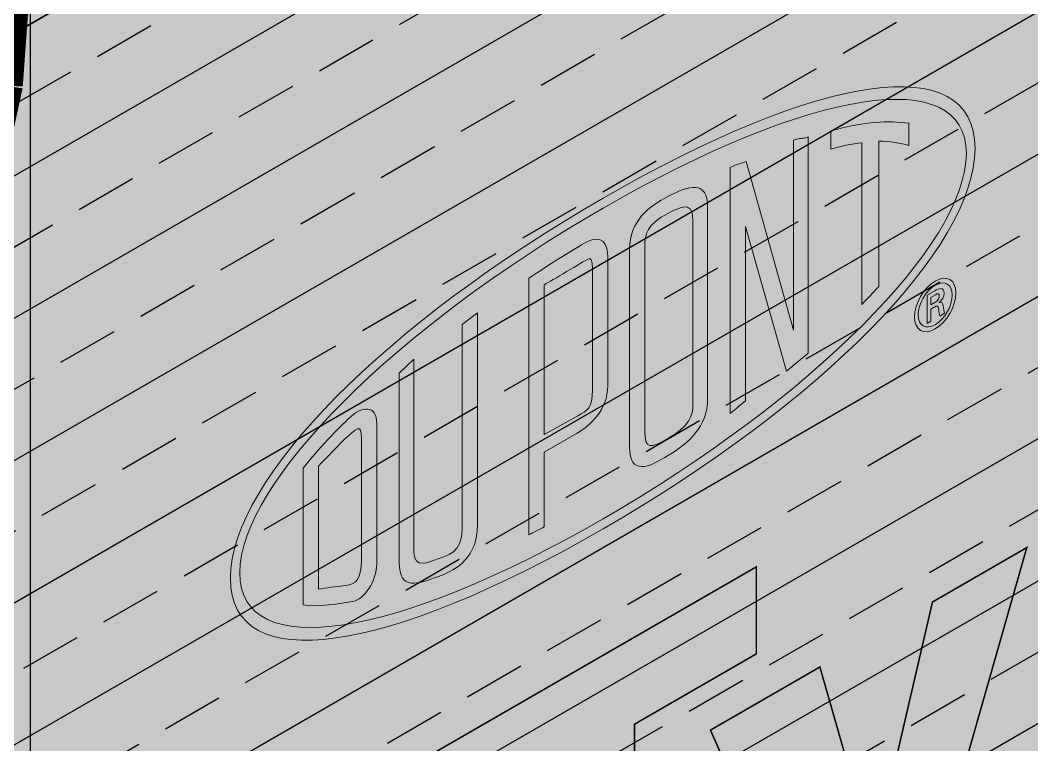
# Model space of a CAD drawing. Extents: x -133.4 to -82.4, y 313.3 to 379.3.
# Drawn here: x -113.845 to -110.768, y 362.507 to 364.711 of the extents above; entities that cross this region are included whole.
import ezdxf

# ---------------------------------------------------------------- set-up
doc = ezdxf.new("R2010")
doc.units = 0
doc.header["$LTSCALE"] = 1.5
doc.header["$MEASUREMENT"] = 0
doc.linetypes.add('DASHED', pattern=[0.75, 0.5, -0.25])
for name, color, linetype in [('DUPONTLOGO', 250, 'CONTINUOUS'), ('FASTENING', 250, 'CONTINUOUS'), ('STRUCTURE', 250, 'CONTINUOUS')]:
    doc.layers.add(name, color=color, linetype=linetype)
doc.layers.add('EXTERIOR INSULATION', color=7, linetype='CONTINUOUS', true_color=0xcdd69f)
doc.layers.add('Tyvek CommercialWrap', color=7, linetype='DASHED', true_color=0x00538e)
doc.layers.add('Metal Stud', color=250, linetype='CONTINUOUS', lineweight=18)

# ---------------------------------------------------------------- blocks, each defined once
blk = doc.blocks.new('SS-DGG 3')
at = {"layer": 'STRUCTURE', "linetype": 'Continuous'}
h = blk.add_hatch(dxfattribs=at)
h.set_pattern_fill('AR-SAND', color=256, scale=0.25, style=0)
h.set_pattern_definition([(37.5, (79.94024, -57.05706), (-0.0157483, 0.481706), [0, -0.38, 0, -0.425, 0, -0.40625]), (7.5, (79.94024, -57.05706), (0.442444, 0.7055365), [0, -0.205, 0, -0.3425, 0, -0.13125]), (327.5, (79.63274, -57.05706), (0.7785355, 0.0014148), [0, -0.125, 0, -0.45, 0, -0.5875]), (317.5, (79.63274, -57.05706), (0.7515317, 0.219419), [0, -0.0625, 0, -0.295, 0, -0.3375])])
h.paths.add_polyline_path([(-9.3615, -9.008, -0.020731), (-9.1156, -7.5412, -0.04506), (-8.7858, -6.4658, -0.06032), (-8.3164, -5.6231, -0.022567), (-7.1126, -4.1064), (-7.3832, -3.9502, 0.022567), (-8.5871, -5.4669, 0.06032), (-9.0564, -6.3096, 0.04506), (-9.3863, -7.3849, 0.020731), (-9.6322, -8.8518, -0.044799), (-9.8297, -9.76, -0.020914), (-10.0261, -10.3056, -0.055655), (-10.3551, -10.9098, -0.016125), (-10.9688, -11.7307, -0.033704), (-11.4763, -12.2846), (-12.5013, -13.2624), (-12.9923, -13.5303), (-12.7217, -13.6865), (-12.2307, -13.4186), (-11.2056, -12.4409, 0.033704), (-10.6982, -11.8869, 0.016125), (-10.0844, -11.066, 0.055655), (-9.7555, -10.4618, 0.020914), (-9.5591, -9.9162, 0.044799)])
h.paths.add_polyline_path([(0, 0), (-0.2852, 0.156), (-7.3832, -3.9502), (-7.1126, -4.1064)])
at = {"layer": 'STRUCTURE', "true_color": 0xffff42}
blk.add_hatch(color=51, dxfattribs=at).paths.add_polyline_path([(0, 0), (-7.1126, -4.1064, 0.022567), (-8.3164, -5.6231, 0.06032), (-8.7858, -6.4658, 0.04506), (-9.1156, -7.5412, 0.020731), (-9.3615, -9.008, -0.044799), (-9.5591, -9.9162, -0.020914), (-9.7555, -10.4618, -0.055655), (-10.0844, -11.066, -0.016125), (-10.6982, -11.8869, -0.033704), (-11.2056, -12.4409), (-12.2307, -13.4186), (-12.7217, -13.6865), (-12.7217, -23.6818), (0, -16.337)])
blk = doc.blocks.new('CW logo')
at = {"layer": 'DUPONTLOGO', "lineweight": 35, "true_color": 0x00538e}
h = blk.add_hatch(color=154, dxfattribs=at)
h.paths.add_polyline_path([(0, 2.3551), (-0.3621, 2.1461), (-0.3621, 2.4109), (0.6981, 3.023), (0.6981, 2.7582), (0.3277, 2.5443), (0.3277, 1.443), (0, 1.2538)])
h.paths.add_polyline_path([(1.5206, 3.0816), (1.0732, 1.5101), (0.7864, 1.3445), (0.9027, 1.7466), (0.5586, 2.5262), (0.8913, 2.7183), (1.0535, 2.1515), (1.0568, 2.1534), (1.2338, 2.916)])
h.paths.add_polyline_path([(1.8645, 2.3303), (1.5515, 3.0995), (1.8826, 3.2906), (2.0448, 2.7182), (2.0481, 2.7201), (2.2218, 3.4864), (2.5118, 3.6539), (2.2004, 2.5242)])
h.paths.add_polyline_path([(2.8011, 3.2741), (2.8012, 3.2529), (2.8019, 3.2325), (2.8033, 3.2131), (2.8055, 3.1948), (2.8086, 3.1778), (2.8127, 3.1622), (2.8177, 3.1481), (2.8239, 3.1358), (2.8312, 3.1253), (2.8397, 3.1167), (2.8495, 3.1104), (2.8606, 3.1062), (2.8732, 3.1046), (2.8873, 3.1054), (2.903, 3.109), (2.9202, 3.1155), (2.9392, 3.1249), (2.9553, 3.1344), (2.9695, 3.1439), (2.9831, 3.1539), (2.996, 3.1644), (3.0082, 3.1755), (3.0197, 3.1871), (3.0304, 3.1991), (3.0404, 3.2117), (3.0497, 3.2247), (3.0581, 3.2382), (3.0658, 3.2522), (3.0728, 3.2665), (3.0789, 3.2813), (3.0842, 3.2965), (3.0887, 3.312), (3.0923, 3.328), (3.0951, 3.3443), (3.097, 3.3522), (3.1027, 3.3555), (3.1133, 3.3616), (3.1279, 3.37), (3.1459, 3.3804), (3.1668, 3.3925), (3.1896, 3.4057), (3.2139, 3.4197), (3.2389, 3.4341), (3.2639, 3.4485), (3.2883, 3.4626), (3.3114, 3.4759), (3.3324, 3.4881), (3.3508, 3.4987), (3.3659, 3.5074), (3.3769, 3.5138), (3.3832, 3.5174), (3.3839, 3.5107), (3.3812, 3.4883), (3.3775, 3.466), (3.3727, 3.4438), (3.3669, 3.4217), (3.3602, 3.3998), (3.3527, 3.378), (3.3443, 3.3565), (3.3351, 3.3353), (3.3253, 3.3144), (3.3148, 3.2937), (3.3037, 3.2735), (3.292, 3.2537), (3.2798, 3.2342), (3.2672, 3.2153), (3.2542, 3.1968), (3.2409, 3.1789), (3.2274, 3.1616), (3.2146, 3.1454), (3.2015, 3.1296), (3.1879, 3.1142), (3.174, 3.0992), (3.1598, 3.0846), (3.1453, 3.0704), (3.1305, 3.0567), (3.1154, 3.0433), (3.1001, 3.0303), (3.0845, 3.0177), (3.0687, 3.0055), (3.0527, 2.9937), (3.0365, 2.9823), (3.0201, 2.9712), (3.0036, 2.9605), (2.9869, 2.9502), (2.9702, 2.9403), (2.9189, 2.912), (2.867, 2.8866), (2.819, 2.8669), (2.7747, 2.8529), (2.7342, 2.8444), (2.6973, 2.8417), (2.6639, 2.8446), (2.634, 2.8532), (2.6075, 2.8674), (2.5843, 2.8874), (2.5643, 2.9131), (2.5475, 2.9444), (2.5338, 2.9816), (2.523, 3.0244), (2.5152, 3.073), (2.5102, 3.1274), (2.5079, 3.1875), (2.5087, 3.2437), (2.5131, 3.2956), (2.5213, 3.3468), (2.5329, 3.3974), (2.5479, 3.447), (2.5661, 3.4956), (2.5872, 3.5431), (2.6111, 3.5892), (2.6378, 3.6338), (2.6669, 3.6769), (2.6983, 3.7182), (2.7319, 3.7576), (2.7675, 3.7949), (2.8049, 3.8301), (2.844, 3.863), (2.8846, 3.8934), (2.9265, 3.9212), (2.9757, 3.9497), (3.0296, 3.9767), (3.0792, 3.9968), (3.1245, 4.0102), (3.1656, 4.0171), (3.2028, 4.0177), (3.2362, 4.0122), (3.2659, 4.0008), (3.292, 3.9836), (3.3147, 3.9608), (3.3342, 3.9327), (3.3505, 3.8994), (3.3639, 3.861), (3.3744, 3.8179), (3.3822, 3.7701), (3.3875, 3.7179), (3.3904, 3.6614), (3.3907, 3.6145), (3.3825, 3.6098), (3.3641, 3.5992), (3.3368, 3.5834), (3.3021, 3.5633), (3.2612, 3.5398), (3.2157, 3.5135), (3.1668, 3.4853), (3.1161, 3.4559), (3.0647, 3.4263), (3.0143, 3.3972), (2.966, 3.3693), (2.9214, 3.3436), (2.8818, 3.3207), (2.8486, 3.3015), (2.8232, 3.2868), (2.8069, 3.2774)])
h.paths.add_polyline_path([(3.4854, 3.2661), (3.4854, 4.6323), (3.7967, 4.812), (3.7967, 3.4459)])
h.paths.add_polyline_path([(3.7967, 3.9757), (4.0803, 4.5594), (4.4195, 4.7553), (4.1409, 4.1952), (4.4604, 3.8291), (4.0917, 3.6161)])
h.paths.add_polyline_path([(3.0072, 3.5861), (3.031, 3.5998), (3.0523, 3.6121), (3.0702, 3.6225), (3.0841, 3.6305), (3.0961, 3.6374), (3.096, 3.6468), (3.0955, 3.6559), (3.0948, 3.6649), (3.0937, 3.6736), (3.0924, 3.6821), (3.0908, 3.6904), (3.0889, 3.6984), (3.0868, 3.7061), (3.0843, 3.7135), (3.0816, 3.7207), (3.0786, 3.7275), (3.0753, 3.734), (3.0718, 3.7402), (3.0679, 3.746), (3.0639, 3.7514), (3.0595, 3.7564), (3.0549, 3.761), (3.0501, 3.7651), (3.0449, 3.7686), (3.0396, 3.7716), (3.0339, 3.7741), (3.028, 3.7759), (3.0218, 3.7772), (3.0154, 3.7778), (3.0087, 3.7779), (3.0018, 3.7772), (2.9946, 3.7759), (2.9871, 3.7739), (2.9794, 3.7711), (2.9714, 3.7677), (2.9631, 3.7635), (2.9546, 3.7585), (2.9405, 3.7493), (2.9224, 3.736), (2.9059, 3.7218), (2.8911, 3.707), (2.8779, 3.6914), (2.8661, 3.6752), (2.8557, 3.6584), (2.8466, 3.6411), (2.8386, 3.6232), (2.8318, 3.6048), (2.826, 3.586), (2.8211, 3.5668), (2.817, 3.5472), (2.8137, 3.5272), (2.811, 3.5069), (2.8089, 3.4864), (2.8079, 3.471), (2.8125, 3.4737), (2.8227, 3.4796), (2.8377, 3.4882), (2.8565, 3.4991), (2.8785, 3.5118), (2.9029, 3.5258), (2.9287, 3.5408), (2.9552, 3.5561), (2.9817, 3.5713)], flags=16)
at = {"layer": 'DUPONTLOGO', "true_color": 0xe0393d}
h = blk.add_hatch(color=242, dxfattribs=at)
edge = h.paths.add_edge_path()
edge.add_spline(control_points=[(1.3632, 4.2961), (1.3632, 4.6005), (0.8882, 4.5239), (0.232, 4.1451), (-0.4241, 3.7662), (-0.9012, 3.2932), (-0.9012, 2.9888), (-0.9012, 2.682), (-0.4241, 2.7598), (0.232, 3.1387), (0.8882, 3.5175), (1.3632, 3.9893), (1.3632, 4.2961)], knot_values=[0, 0, 0, 0, 1, 1, 1, 2, 2, 2, 3, 3, 3, 4, 4, 4, 4], degree=3, periodic=0)
edge = h.paths.add_edge_path(flags=16)
edge.add_spline(control_points=[(0.232, 4.1146), (-0.398, 3.7509), (-0.8728, 3.2794), (-0.8728, 3.0051)], knot_values=[1, 1, 1, 1, 2, 2, 2, 2], degree=3, periodic=0)
edge.add_spline(control_points=[(-0.8728, 3.0051), (-0.8728, 2.7285), (-0.398, 2.8054), (0.232, 3.1692)], knot_values=[0, 0, 0, 0, 1, 1, 1, 1], degree=3, periodic=0)
edge.add_spline(control_points=[(0.232, 3.1692), (0.862, 3.5329), (1.3368, 4.0043), (1.3368, 4.2809)], knot_values=[3, 3, 3, 3, 4, 4, 4, 4], degree=3, periodic=0)
edge.add_spline(control_points=[(1.3368, 4.2809), (1.3368, 4.5551), (0.862, 4.4783), (0.232, 4.1146)], knot_values=[2, 2, 2, 2, 3, 3, 3, 3], degree=3, periodic=0)
h = blk.add_hatch(color=242, dxfattribs=at)
edge = h.paths.add_edge_path()
edge.add_spline(control_points=[(0.9243, 4.2935), (0.9526, 4.3029), (0.9892, 4.3102), (1.0194, 4.3136), (1.0194, 4.3136), (1.0191, 3.8215), (1.0191, 3.8215), (1.0433, 3.8471), (1.0483, 3.8514), (1.0704, 3.8759), (1.0704, 3.8759), (1.0708, 4.3183), (1.0708, 4.3183), (1.103, 4.3182), (1.1378, 4.3121), (1.1619, 4.3052), (1.1619, 4.3052), (1.1619, 4.3728), (1.1619, 4.3728), (1.0955, 4.3809), (1.0371, 4.3798), (0.9243, 4.3495), (0.9243, 4.3495), (0.9243, 4.2935), (0.9243, 4.2935)], knot_values=[0, 0, 0, 0, 1, 1, 1, 2, 2, 2, 3, 3, 3, 4, 4, 4, 5, 5, 5, 6, 6, 6, 7, 7, 7, 8, 8, 8, 8], degree=3, periodic=0)
edge = h.paths.add_edge_path(flags=16)
edge.add_spline(control_points=[(0.5054, 3.5174), (0.5054, 3.4826), (0.4929, 3.45), (0.4313, 3.4144), (0.3744, 3.3816), (0.359, 3.3812), (0.3591, 3.4352), (0.3591, 3.4352), (0.359, 3.8209), (0.359, 3.8209), (0.359, 3.8209), (0.359, 3.9976), (0.359, 3.9976), (0.3591, 4.0348), (0.3633, 4.0652), (0.4313, 4.0995), (0.4575, 4.1127), (0.5054, 4.1427), (0.5054, 4.0798), (0.5054, 4.0798), (0.5054, 3.9055), (0.5054, 3.9055), (0.5054, 3.9055), (0.5054, 3.5174), (0.5054, 3.5174)], knot_values=[0, 0, 0, 0, 1, 1, 1, 2, 2, 2, 3, 3, 3, 4, 4, 4, 5, 5, 5, 6, 6, 6, 7, 7, 7, 8, 8, 8, 8], degree=3, periodic=0)
edge = h.paths.add_edge_path()
edge.add_spline(control_points=[(0.4313, 4.1509), (0.3709, 4.1207), (0.3125, 4.0753), (0.3125, 3.9893), (0.3125, 3.9893), (0.3125, 3.7941), (0.3125, 3.7941), (0.3125, 3.7941), (0.3125, 3.3874), (0.3125, 3.3874), (0.3125, 3.3014), (0.3709, 3.3235), (0.4313, 3.363), (0.4917, 3.4001), (0.55, 3.4478), (0.55, 3.5361), (0.55, 3.5361), (0.55, 3.9312), (0.55, 3.9312), (0.55, 3.9312), (0.55, 4.1171), (0.55, 4.1171), (0.55, 4.2008), (0.4917, 4.1834), (0.4313, 4.1509)], knot_values=[0, 0, 0, 0, 1, 1, 1, 2, 2, 2, 3, 3, 3, 4, 4, 4, 5, 5, 5, 6, 6, 6, 7, 7, 7, 8, 8, 8, 8], degree=3, periodic=0)
edge = h.paths.add_edge_path()
edge.add_spline(control_points=[(0.8111, 3.7428), (0.8111, 3.7428), (0.667, 4.2567), (0.667, 4.2567), (0.6429, 4.2475), (0.6446, 4.2508), (0.6185, 4.238), (0.6185, 4.238), (0.6185, 3.4897), (0.6185, 3.4897), (0.6434, 3.5101), (0.6206, 3.4915), (0.665, 3.5281), (0.665, 3.5281), (0.665, 4.0588), (0.665, 4.0588), (0.665, 4.0588), (0.7896, 3.6186), (0.7896, 3.6186), (0.8182, 3.6421), (0.8303, 3.6514), (0.856, 3.6732), (0.856, 3.6732), (0.856, 4.331), (0.856, 4.331), (0.8318, 4.3241), (0.8376, 4.3297), (0.8114, 4.3216), (0.8114, 4.3216), (0.8111, 3.7428), (0.8111, 3.7428)], knot_values=[0, 0, 0, 0, 1, 1, 1, 2, 2, 2, 3, 3, 3, 4, 4, 4, 5, 5, 5, 6, 6, 6, 7, 7, 7, 8, 8, 8, 9, 9, 9, 10, 10, 10, 10], degree=3, periodic=0)
edge = h.paths.add_edge_path(flags=16)
edge.add_spline(control_points=[(0.1995, 3.5615), (0.1995, 3.5034), (0.1841, 3.4994), (0.1556, 3.483), (0.1556, 3.483), (0.0531, 3.4261), (0.0531, 3.4261), (0.0531, 3.4261), (0.0531, 3.6443), (0.0531, 3.6443), (0.0531, 3.6443), (0.0531, 3.8811), (0.0531, 3.8811), (0.0592, 3.8846), (0.1561, 3.9425), (0.1841, 3.9587), (0.1986, 3.9672), (0.1995, 3.9451), (0.1995, 3.931), (0.1995, 3.931), (0.1995, 3.7289), (0.1995, 3.7289), (0.1995, 3.7289), (0.1995, 3.5615), (0.1995, 3.5615)], knot_values=[0, 0, 0, 0, 1, 1, 1, 2, 2, 2, 3, 3, 3, 4, 4, 4, 5, 5, 5, 6, 6, 6, 7, 7, 7, 8, 8, 8, 8], degree=3, periodic=0)
edge = h.paths.add_edge_path()
edge.add_spline(control_points=[(0.1776, 4.0091), (0.1173, 3.9743), (0.0488, 3.9301), (0.0065, 3.901), (0.0065, 3.901), (0.0065, 3.6174), (0.0065, 3.6174), (0.0065, 3.6174), (0.0065, 3.12), (0.0065, 3.12), (0.0206, 3.1282), (0.039, 3.1365), (0.0531, 3.1446), (0.0531, 3.1446), (0.0531, 3.3724), (0.0531, 3.3724), (0.0531, 3.3724), (0.1535, 3.4303), (0.1535, 3.4303), (0.1918, 3.4524), (0.2461, 3.5001), (0.2461, 3.5745), (0.2461, 3.5745), (0.2461, 3.7557), (0.2461, 3.7557), (0.2461, 3.7557), (0.2461, 3.9672), (0.2461, 3.9672), (0.2461, 4.03), (0.2078, 4.0265), (0.1776, 4.0091)], knot_values=[0, 0, 0, 0, 1, 1, 1, 2, 2, 2, 3, 3, 3, 4, 4, 4, 5, 5, 5, 6, 6, 6, 7, 7, 7, 8, 8, 8, 9, 9, 9, 10, 10, 10, 10], degree=3, periodic=0)
edge = h.paths.add_edge_path()
edge.add_spline(control_points=[(-0.1969, 3.1374), (-0.1969, 3.0647), (-0.243, 3.0576), (-0.2692, 3.0472), (-0.2974, 3.0378), (-0.3434, 3.0146), (-0.3434, 3.069), (-0.3434, 3.069), (-0.3434, 3.6548), (-0.3434, 3.6548), (-0.3434, 3.6548), (-0.3879, 3.6128), (-0.3879, 3.6128), (-0.3879, 3.6128), (-0.3879, 3.0365), (-0.3879, 3.0365), (-0.3879, 2.9482), (-0.3316, 2.9713), (-0.2691, 2.9934), (-0.2088, 3.0167), (-0.1504, 3.0527), (-0.1504, 3.1503), (-0.1504, 3.1503), (-0.1504, 3.7964), (-0.1504, 3.7964), (-0.1504, 3.7964), (-0.1969, 3.7603), (-0.1969, 3.7603), (-0.1969, 3.7603), (-0.1969, 3.1374), (-0.1969, 3.1374)], knot_values=[0, 0, 0, 0, 1, 1, 1, 2, 2, 2, 3, 3, 3, 4, 4, 4, 5, 5, 5, 6, 6, 6, 7, 7, 7, 8, 8, 8, 9, 9, 9, 10, 10, 10, 10], degree=3, periodic=0)
edge = h.paths.add_edge_path(flags=16)
edge.add_spline(control_points=[(-0.5029, 3.0398), (-0.5029, 2.9661), (-0.5361, 2.9688), (-0.5582, 2.9653), (-0.5764, 2.9641), (-0.6131, 2.9578), (-0.6333, 2.9554), (-0.6333, 2.9554), (-0.6333, 3.248), (-0.6333, 3.248), (-0.6333, 3.248), (-0.6333, 3.3291), (-0.6333, 3.3291), (-0.6111, 3.3536), (-0.5663, 3.4001), (-0.5469, 3.418), (-0.5053, 3.4554), (-0.5029, 3.454), (-0.5029, 3.3954), (-0.5029, 3.3954), (-0.5029, 3.3233), (-0.5029, 3.3233), (-0.5029, 3.3233), (-0.5029, 3.0398), (-0.5029, 3.0398)], knot_values=[0, 0, 0, 0, 1, 1, 1, 2, 2, 2, 3, 3, 3, 4, 4, 4, 5, 5, 5, 6, 6, 6, 7, 7, 7, 8, 8, 8, 8], degree=3, periodic=0)
edge = h.paths.add_edge_path()
edge.add_spline(control_points=[(-0.5389, 3.4768), (-0.5691, 3.4501), (-0.6375, 3.3781), (-0.6798, 3.3234), (-0.6798, 3.3234), (-0.6798, 3.2212), (-0.6798, 3.2212), (-0.6798, 3.2212), (-0.6798, 2.9074), (-0.6798, 2.9074), (-0.6415, 2.8993), (-0.5631, 2.912), (-0.5288, 2.9179), (-0.4947, 2.9236), (-0.4563, 2.9807), (-0.4563, 3.0318), (-0.4563, 3.0318), (-0.4563, 3.3502), (-0.4563, 3.3502), (-0.4563, 3.3502), (-0.4563, 3.4571), (-0.4563, 3.4571), (-0.4563, 3.5198), (-0.5047, 3.5106), (-0.5389, 3.4768)], knot_values=[0, 0, 0, 0, 1, 1, 1, 2, 2, 2, 3, 3, 3, 4, 4, 4, 5, 5, 5, 6, 6, 6, 7, 7, 7, 8, 8, 8, 8], degree=3, periodic=0)
h = blk.add_hatch(color=242, dxfattribs=at)
edge = h.paths.add_edge_path()
edge.add_spline(control_points=[(1.3051, 3.8564), (1.3051, 3.8965), (1.2771, 3.9128), (1.2422, 3.8927)], knot_values=[3, 3, 3, 3, 4, 4, 4, 4], degree=3, periodic=0)
edge.add_spline(control_points=[(1.2422, 3.8927), (1.2072, 3.8725), (1.179, 3.8237), (1.179, 3.7836)], knot_values=[0, 0, 0, 0, 1, 1, 1, 1], degree=3, periodic=0)
edge.add_spline(control_points=[(1.179, 3.7836), (1.179, 3.7431), (1.2072, 3.7269), (1.2422, 3.7471)], knot_values=[1, 1, 1, 1, 2, 2, 2, 2], degree=3, periodic=0)
edge.add_spline(control_points=[(1.2422, 3.7471), (1.2771, 3.7672), (1.3051, 3.816), (1.3051, 3.8564)], knot_values=[2, 2, 2, 2, 3, 3, 3, 3], degree=3, periodic=0)
edge = h.paths.add_edge_path(flags=16)
edge.add_spline(control_points=[(1.2422, 3.8799), (1.2709, 3.8964), (1.294, 3.883), (1.294, 3.85)], knot_values=[2, 2, 2, 2, 3, 3, 3, 3], degree=3, periodic=0)
edge.add_spline(control_points=[(1.294, 3.85), (1.294, 3.8167), (1.2709, 3.7765), (1.2422, 3.7599)], knot_values=[3, 3, 3, 3, 4, 4, 4, 4], degree=3, periodic=0)
edge.add_spline(control_points=[(1.2422, 3.7599), (1.2134, 3.7433), (1.1901, 3.7567), (1.19, 3.79)], knot_values=[0, 0, 0, 0, 1, 1, 1, 1], degree=3, periodic=0)
edge.add_spline(control_points=[(1.19, 3.79), (1.19, 3.8229), (1.2134, 3.8632), (1.2422, 3.8799)], knot_values=[1, 1, 1, 1, 2, 2, 2, 2], degree=3, periodic=0)
h = blk.add_hatch(color=242, dxfattribs=at)
edge = h.paths.add_edge_path(flags=16)
edge.add_spline(control_points=[(1.241, 3.8279), (1.241, 3.8279), (1.2288, 3.8208), (1.2288, 3.8208), (1.2288, 3.8208), (1.2288, 3.8428), (1.2288, 3.8428), (1.2288, 3.8428), (1.2427, 3.8508), (1.2427, 3.8508), (1.2519, 3.8561), (1.2544, 3.8543), (1.2544, 3.8478), (1.2544, 3.8413), (1.2519, 3.8347), (1.241, 3.8279)], knot_values=[0, 0, 0, 0, 1, 1, 1, 2, 2, 2, 3, 3, 3, 4, 4, 4, 5, 5, 5, 5], degree=3, periodic=0)
edge = h.paths.add_edge_path()
edge.add_spline(control_points=[(1.2538, 3.8266), (1.2538, 3.8266), (1.2538, 3.8271), (1.2538, 3.8271), (1.2636, 3.835), (1.2689, 3.8457), (1.2689, 3.8556), (1.2689, 3.875), (1.2548, 3.8711), (1.2413, 3.8633), (1.2413, 3.8633), (1.2172, 3.8494), (1.2172, 3.8494), (1.2172, 3.8494), (1.2172, 3.7639), (1.2172, 3.7639), (1.2172, 3.7639), (1.2288, 3.7706), (1.2288, 3.7706), (1.2288, 3.7706), (1.2288, 3.8075), (1.2288, 3.8075), (1.2288, 3.8075), (1.2385, 3.8131), (1.2385, 3.8131), (1.2425, 3.8151), (1.2464, 3.8177), (1.2492, 3.8158), (1.2526, 3.8137), (1.2526, 3.807), (1.2535, 3.8001), (1.2539, 3.7953), (1.2551, 3.7906), (1.256, 3.7862), (1.256, 3.7862), (1.2707, 3.7947), (1.2707, 3.7947), (1.2682, 3.801), (1.2674, 3.8095), (1.2663, 3.8171), (1.2652, 3.8256), (1.264, 3.8302), (1.2538, 3.8266)], knot_values=[0, 0, 0, 0, 1, 1, 1, 2, 2, 2, 3, 3, 3, 4, 4, 4, 5, 5, 5, 6, 6, 6, 7, 7, 7, 8, 8, 8, 9, 9, 9, 10, 10, 10, 11, 11, 11, 12, 12, 12, 13, 13, 13, 14, 14, 14, 14], degree=3, periodic=0)
h = blk.add_hatch(color=242, dxfattribs=at)
h.paths.add_polyline_path([(1.2477, 3.8164), (1.2475, 3.8164), (1.248, 3.8164)])
h.paths.add_polyline_path([(1.2456, 3.8163), (1.2453, 3.8162), (1.2458, 3.8163)])
h.paths.add_polyline_path([(1.2467, 3.8165), (1.2464, 3.8164), (1.2469, 3.8165)])
h.paths.add_polyline_path([(1.2414, 3.8146), (1.2409, 3.8144), (1.2416, 3.8147)])
at = {"layer": 'DUPONTLOGO', "color": 154, "lineweight": 35, "true_color": 0x00538e, "const_width": 0.00471}
for points in [[(1.5206, 3.0816), (1.0732, 1.5101), (0.7864, 1.3445), (0.9027, 1.7466), (0.5586, 2.5262), (0.8913, 2.7183), (1.0535, 2.1515), (1.0568, 2.1534), (1.2338, 2.916), (1.5206, 3.0816)], [(0, 2.3551), (-0.3621, 2.1461), (-0.3621, 2.4109), (0.6981, 3.023), (0.6981, 2.7582), (0.3277, 2.5443), (0.3277, 1.443), (0, 1.2538), (0, 2.3551)]]:
    blk.add_lwpolyline(points, dxfattribs=at)
at = {"layer": 'DUPONTLOGO', "color": 242, "lineweight": 0, "true_color": 0xe0393d}
for points, knots in [([(1.3632, 4.2961), (1.3632, 4.6005), (0.8882, 4.5239), (0.232, 4.1451), (-0.4241, 3.7662), (-0.9012, 3.2932), (-0.9012, 2.9888), (-0.9012, 2.682), (-0.4241, 2.7598), (0.232, 3.1387), (0.8882, 3.5175), (1.3632, 3.9893), (1.3632, 4.2961)], [0, 0, 0, 0, 1, 1, 1, 2, 2, 2, 3, 3, 3, 4, 4, 4, 4]), ([(0.232, 3.1692), (-0.398, 2.8054), (-0.8728, 2.7285), (-0.8728, 3.0051), (-0.8728, 3.2794), (-0.398, 3.7509), (0.232, 4.1146), (0.862, 4.4783), (1.3368, 4.5551), (1.3368, 4.2809), (1.3368, 4.0043), (0.862, 3.5329), (0.232, 3.1692)], [0, 0, 0, 0, 1, 1, 1, 2, 2, 2, 3, 3, 3, 4, 4, 4, 4]), ([(0.9243, 4.2935), (0.9526, 4.3029), (0.9892, 4.3102), (1.0194, 4.3136), (1.0194, 4.3136), (1.0191, 3.8215), (1.0191, 3.8215), (1.0433, 3.8471), (1.0483, 3.8514), (1.0704, 3.8759), (1.0704, 3.8759), (1.0708, 4.3183), (1.0708, 4.3183), (1.103, 4.3182), (1.1378, 4.3121), (1.1619, 4.3052), (1.1619, 4.3052), (1.1619, 4.3728), (1.1619, 4.3728), (1.0955, 4.3809), (1.0371, 4.3798), (0.9243, 4.3495), (0.9243, 4.3495), (0.9243, 4.2935), (0.9243, 4.2935)], [0, 0, 0, 0, 1, 1, 1, 2, 2, 2, 3, 3, 3, 4, 4, 4, 5, 5, 5, 6, 6, 6, 7, 7, 7, 8, 8, 8, 8]), ([(0.8111, 3.7428), (0.8111, 3.7428), (0.667, 4.2567), (0.667, 4.2567), (0.6429, 4.2475), (0.6446, 4.2508), (0.6185, 4.238), (0.6185, 4.238), (0.6185, 3.4897), (0.6185, 3.4897), (0.6434, 3.5101), (0.6206, 3.4915), (0.665, 3.5281), (0.665, 3.5281), (0.665, 4.0588), (0.665, 4.0588), (0.665, 4.0588), (0.7896, 3.6186), (0.7896, 3.6186), (0.8182, 3.6421), (0.8303, 3.6514), (0.856, 3.6732), (0.856, 3.6732), (0.856, 4.331), (0.856, 4.331), (0.8318, 4.3241), (0.8376, 4.3297), (0.8114, 4.3216), (0.8114, 4.3216), (0.8111, 3.7428), (0.8111, 3.7428)], [0, 0, 0, 0, 1, 1, 1, 2, 2, 2, 3, 3, 3, 4, 4, 4, 5, 5, 5, 6, 6, 6, 7, 7, 7, 8, 8, 8, 9, 9, 9, 10, 10, 10, 10]), ([(0.4313, 4.1509), (0.3709, 4.1207), (0.3125, 4.0753), (0.3125, 3.9893), (0.3125, 3.9893), (0.3125, 3.7941), (0.3125, 3.7941), (0.3125, 3.7941), (0.3125, 3.3874), (0.3125, 3.3874), (0.3125, 3.3014), (0.3709, 3.3235), (0.4313, 3.363), (0.4917, 3.4001), (0.55, 3.4478), (0.55, 3.5361), (0.55, 3.5361), (0.55, 3.9312), (0.55, 3.9312), (0.55, 3.9312), (0.55, 4.1171), (0.55, 4.1171), (0.55, 4.2008), (0.4917, 4.1834), (0.4313, 4.1509)], [0, 0, 0, 0, 1, 1, 1, 2, 2, 2, 3, 3, 3, 4, 4, 4, 5, 5, 5, 6, 6, 6, 7, 7, 7, 8, 8, 8, 8]), ([(0.5054, 3.5174), (0.5054, 3.4826), (0.4929, 3.45), (0.4313, 3.4144), (0.3744, 3.3816), (0.359, 3.3812), (0.3591, 3.4352), (0.3591, 3.4352), (0.359, 3.8209), (0.359, 3.8209), (0.359, 3.8209), (0.359, 3.9976), (0.359, 3.9976), (0.3591, 4.0348), (0.3633, 4.0652), (0.4313, 4.0995), (0.4575, 4.1127), (0.5054, 4.1427), (0.5054, 4.0798), (0.5054, 4.0798), (0.5054, 3.9055), (0.5054, 3.9055), (0.5054, 3.9055), (0.5054, 3.5174), (0.5054, 3.5174)], [0, 0, 0, 0, 1, 1, 1, 2, 2, 2, 3, 3, 3, 4, 4, 4, 5, 5, 5, 6, 6, 6, 7, 7, 7, 8, 8, 8, 8]), ([(0.1776, 4.0091), (0.1173, 3.9743), (0.0488, 3.9301), (0.0065, 3.901), (0.0065, 3.901), (0.0065, 3.6174), (0.0065, 3.6174), (0.0065, 3.6174), (0.0065, 3.12), (0.0065, 3.12), (0.0206, 3.1282), (0.039, 3.1365), (0.0531, 3.1446), (0.0531, 3.1446), (0.0531, 3.3724), (0.0531, 3.3724), (0.0531, 3.3724), (0.1535, 3.4303), (0.1535, 3.4303), (0.1918, 3.4524), (0.2461, 3.5001), (0.2461, 3.5745), (0.2461, 3.5745), (0.2461, 3.7557), (0.2461, 3.7557), (0.2461, 3.7557), (0.2461, 3.9672), (0.2461, 3.9672), (0.2461, 4.03), (0.2078, 4.0265), (0.1776, 4.0091)], [0, 0, 0, 0, 1, 1, 1, 2, 2, 2, 3, 3, 3, 4, 4, 4, 5, 5, 5, 6, 6, 6, 7, 7, 7, 8, 8, 8, 9, 9, 9, 10, 10, 10, 10]), ([(0.1995, 3.5615), (0.1995, 3.5034), (0.1841, 3.4994), (0.1556, 3.483), (0.1556, 3.483), (0.0531, 3.4261), (0.0531, 3.4261), (0.0531, 3.4261), (0.0531, 3.6443), (0.0531, 3.6443), (0.0531, 3.6443), (0.0531, 3.8811), (0.0531, 3.8811), (0.0592, 3.8846), (0.1561, 3.9425), (0.1841, 3.9587), (0.1986, 3.9672), (0.1995, 3.9451), (0.1995, 3.931), (0.1995, 3.931), (0.1995, 3.7289), (0.1995, 3.7289), (0.1995, 3.7289), (0.1995, 3.5615), (0.1995, 3.5615)], [0, 0, 0, 0, 1, 1, 1, 2, 2, 2, 3, 3, 3, 4, 4, 4, 5, 5, 5, 6, 6, 6, 7, 7, 7, 8, 8, 8, 8]), ([(1.2422, 3.8927), (1.2072, 3.8725), (1.179, 3.8237), (1.179, 3.7836), (1.179, 3.7431), (1.2072, 3.7269), (1.2422, 3.7471), (1.2771, 3.7672), (1.3051, 3.816), (1.3051, 3.8564), (1.3051, 3.8965), (1.2771, 3.9128), (1.2422, 3.8927)], [0, 0, 0, 0, 1, 1, 1, 2, 2, 2, 3, 3, 3, 4, 4, 4, 4]), ([(1.2422, 3.7599), (1.2134, 3.7433), (1.1901, 3.7567), (1.19, 3.79), (1.19, 3.8229), (1.2134, 3.8632), (1.2422, 3.8799), (1.2709, 3.8964), (1.294, 3.883), (1.294, 3.85), (1.294, 3.8167), (1.2709, 3.7765), (1.2422, 3.7599)], [0, 0, 0, 0, 1, 1, 1, 2, 2, 2, 3, 3, 3, 4, 4, 4, 4]), ([(1.2538, 3.8266), (1.2538, 3.8266), (1.2538, 3.8271), (1.2538, 3.8271), (1.2636, 3.835), (1.2689, 3.8457), (1.2689, 3.8556), (1.2689, 3.875), (1.2548, 3.8711), (1.2413, 3.8633), (1.2413, 3.8633), (1.2172, 3.8494), (1.2172, 3.8494), (1.2172, 3.8494), (1.2172, 3.7639), (1.2172, 3.7639), (1.2172, 3.7639), (1.2288, 3.7706), (1.2288, 3.7706), (1.2288, 3.7706), (1.2288, 3.8075), (1.2288, 3.8075), (1.2288, 3.8075), (1.2385, 3.8131), (1.2385, 3.8131), (1.2425, 3.8151), (1.2464, 3.8177), (1.2492, 3.8158), (1.2526, 3.8137), (1.2526, 3.807), (1.2535, 3.8001), (1.2539, 3.7953), (1.2551, 3.7906), (1.256, 3.7862), (1.256, 3.7862), (1.2707, 3.7947), (1.2707, 3.7947), (1.2682, 3.801), (1.2674, 3.8095), (1.2663, 3.8171), (1.2652, 3.8256), (1.264, 3.8302), (1.2538, 3.8266)], [0, 0, 0, 0, 1, 1, 1, 2, 2, 2, 3, 3, 3, 4, 4, 4, 5, 5, 5, 6, 6, 6, 7, 7, 7, 8, 8, 8, 9, 9, 9, 10, 10, 10, 11, 11, 11, 12, 12, 12, 13, 13, 13, 14, 14, 14, 14]), ([(1.241, 3.8279), (1.241, 3.8279), (1.2288, 3.8208), (1.2288, 3.8208), (1.2288, 3.8208), (1.2288, 3.8428), (1.2288, 3.8428), (1.2288, 3.8428), (1.2427, 3.8508), (1.2427, 3.8508), (1.2519, 3.8561), (1.2544, 3.8543), (1.2544, 3.8478), (1.2544, 3.8413), (1.2519, 3.8347), (1.241, 3.8279)], [0, 0, 0, 0, 1, 1, 1, 2, 2, 2, 3, 3, 3, 4, 4, 4, 5, 5, 5, 5]), ([(-0.1969, 3.1374), (-0.1969, 3.0647), (-0.243, 3.0576), (-0.2692, 3.0472), (-0.2974, 3.0378), (-0.3434, 3.0146), (-0.3434, 3.069), (-0.3434, 3.069), (-0.3434, 3.6548), (-0.3434, 3.6548), (-0.3434, 3.6548), (-0.3879, 3.6128), (-0.3879, 3.6128), (-0.3879, 3.6128), (-0.3879, 3.0365), (-0.3879, 3.0365), (-0.3879, 2.9482), (-0.3316, 2.9713), (-0.2691, 2.9934), (-0.2088, 3.0167), (-0.1504, 3.0527), (-0.1504, 3.1503), (-0.1504, 3.1503), (-0.1504, 3.7964), (-0.1504, 3.7964), (-0.1504, 3.7964), (-0.1969, 3.7603), (-0.1969, 3.7603), (-0.1969, 3.7603), (-0.1969, 3.1374), (-0.1969, 3.1374)], [0, 0, 0, 0, 1, 1, 1, 2, 2, 2, 3, 3, 3, 4, 4, 4, 5, 5, 5, 6, 6, 6, 7, 7, 7, 8, 8, 8, 9, 9, 9, 10, 10, 10, 10]), ([(-0.5389, 3.4768), (-0.5691, 3.4501), (-0.6375, 3.3781), (-0.6798, 3.3234), (-0.6798, 3.3234), (-0.6798, 3.2212), (-0.6798, 3.2212), (-0.6798, 3.2212), (-0.6798, 2.9074), (-0.6798, 2.9074), (-0.6415, 2.8993), (-0.5631, 2.912), (-0.5288, 2.9179), (-0.4947, 2.9236), (-0.4563, 2.9807), (-0.4563, 3.0318), (-0.4563, 3.0318), (-0.4563, 3.3502), (-0.4563, 3.3502), (-0.4563, 3.3502), (-0.4563, 3.4571), (-0.4563, 3.4571), (-0.4563, 3.5198), (-0.5047, 3.5106), (-0.5389, 3.4768)], [0, 0, 0, 0, 1, 1, 1, 2, 2, 2, 3, 3, 3, 4, 4, 4, 5, 5, 5, 6, 6, 6, 7, 7, 7, 8, 8, 8, 8]), ([(-0.5029, 3.0398), (-0.5029, 2.9661), (-0.5361, 2.9688), (-0.5582, 2.9653), (-0.5764, 2.9641), (-0.6131, 2.9578), (-0.6333, 2.9554), (-0.6333, 2.9554), (-0.6333, 3.248), (-0.6333, 3.248), (-0.6333, 3.248), (-0.6333, 3.3291), (-0.6333, 3.3291), (-0.6111, 3.3536), (-0.5663, 3.4001), (-0.5469, 3.418), (-0.5053, 3.4554), (-0.5029, 3.454), (-0.5029, 3.3954), (-0.5029, 3.3954), (-0.5029, 3.3233), (-0.5029, 3.3233), (-0.5029, 3.3233), (-0.5029, 3.0398), (-0.5029, 3.0398)], [0, 0, 0, 0, 1, 1, 1, 2, 2, 2, 3, 3, 3, 4, 4, 4, 5, 5, 5, 6, 6, 6, 7, 7, 7, 8, 8, 8, 8])]:
    blk.add_open_spline(points, degree=3, knots=knots, dxfattribs=at)

msp = doc.modelspace()

# ---------------------------------------------------------------- hatches: boundary and pattern name
at = {"layer": 'EXTERIOR INSULATION', "linetype": 'Continuous'}
h = msp.add_hatch(color=256, dxfattribs=at)
h.paths.add_polyline_path([(-118.1939, 359.7062), (-118.238, 359.681), (-118.238, 350.2689), (-106.0163, 357.3251), (-106.0163, 373.0848), (-106.4678, 372.8241, 0.000666), (-112.8288, 369.1516, 0.196717), (-114.8791, 364.6127, -0.211527)])
h.paths.add_polyline_path([(-119.0141, 360.1798), (-119.0582, 360.1546), (-118.238, 359.681), (-118.1939, 359.7062, 0.211527), (-114.8791, 364.6127, -0.196717), (-112.8288, 369.1516, -0.000666), (-106.4678, 372.8241), (-106.0163, 373.0848), (-106.8365, 373.5583), (-107.288, 373.2977, 0.000666), (-113.649, 369.6251, 0.196717), (-115.6993, 365.0863, -0.211527)])
h.paths.add_polyline_path([(-118.238, 359.681), (-119.0582, 360.1546), (-119.0582, 350.7425), (-118.238, 350.2689)])
h = msp.add_hatch(dxfattribs=at)
h.set_pattern_fill('ANSI33', color=250, scale=3, angle=105, style=0)
h.set_pattern_definition([(150, (-972.56595, -525.1429), (-0.375, -0.64951905), []), (150, (-972.7032, -524.6306), (-0.375, -0.64951905), [0.375, -0.1875])])
h.paths.add_polyline_path([(-106.4678, 372.8241), (-106.0163, 373.0848), (-106.8365, 373.5583), (-107.288, 373.2977, 0.000666), (-113.649, 369.6251, 0.196717), (-115.6993, 365.0863, -0.211527), (-119.0141, 360.1798), (-119.0582, 360.1546), (-118.238, 359.681), (-118.1939, 359.7062, 0.211527), (-114.8791, 364.6127, -0.196717), (-112.8288, 369.1516, -0.000666)])
h.paths.add_polyline_path([(-118.238, 359.681), (-119.0582, 360.1546), (-119.0582, 350.7425), (-118.238, 350.2689)])
h = msp.add_hatch(dxfattribs=at)
h.set_pattern_fill('ANSI33', color=250, scale=1.5, angle=345, style=0)
h.set_pattern_definition([(30, (-972.56595, -525.1429), (-0.1875, 0.32475953), []), (30, (-972.30982, -525.2115), (-0.1875, 0.32475953), [0.1875, -0.09375])])
h.paths.add_polyline_path([(-114.8791, 364.6127, -0.196717), (-112.8288, 369.1516, -0.000666), (-106.4678, 372.8241), (-106.0163, 373.0848), (-106.0163, 357.3251), (-118.238, 350.2689), (-118.238, 359.681), (-118.1939, 359.7062, 0.211527)])
at = {"layer": 'Tyvek CommercialWrap', "true_color": 0xffffff}
msp.add_hatch(color=7, dxfattribs=at).paths.add_polyline_path([(-106.0163, 371.9301, 0.00065), (-112.2221, 368.3473, 0.150121), (-113.7759, 365.4661, -0.245004), (-117.6804, 358.8479), (-118.238, 358.5288), (-118.238, 350.2689), (-106.0163, 357.3251)])
at = {"layer": 'Tyvek CommercialWrap', "linetype": 'Continuous', "true_color": 0x00538e}
h = msp.add_hatch(dxfattribs=at)
h.set_pattern_fill('ANSI31', color=154, scale=30, angle=165, style=0)
h.set_pattern_definition([(210, (-972.566, -525.143), (1.875, -3.247595), [])])
h.paths.add_polyline_path([(-106.0163, 371.9301, 0.00065), (-112.2221, 368.3473, 0.194543), (-113.8817, 364.5113, -0.214565), (-117.6804, 358.8479), (-118.238, 358.5288), (-118.238, 350.2689), (-106.0163, 357.3251)])
h = msp.add_hatch(dxfattribs=at)
h.set_pattern_fill('ANSI31', color=154, scale=30, angle=225, style=0)
h.set_pattern_definition([(270, (-972.566, -525.143), (3.75, -9e-16), [])])
h.paths.add_polyline_path([(-106.0163, 371.9301, 0.00065), (-112.2221, 368.3473, 0.194543), (-113.8817, 364.5113, -0.214565), (-117.6804, 358.8479), (-118.238, 358.5288), (-118.238, 350.2689), (-106.0163, 357.3251)])

# ---------------------------------------------------------------- linework, layer by layer
at = {"layer": 'EXTERIOR INSULATION', "color": 7, "linetype": 'Continuous', "flags": 128}
msp.add_lwpolyline([(-106.0163, 357.3251), (-106.0163, 373.0848), (-106.4678, 372.8241, 0.000666), (-112.8288, 369.1516, 0.196717), (-114.8791, 364.6127, -0.211527), (-118.1939, 359.7062), (-118.238, 359.681), (-118.238, 350.2689)], format="xyb", close=True, dxfattribs=at)
at = {"layer": 'Tyvek CommercialWrap', "const_width": 0.09, "flags": 128}
msp.add_lwpolyline([(-106.0163, 371.9301, 0.00065), (-112.2221, 368.3473, 0.194543), (-113.8817, 364.5113, -0.214565), (-117.6804, 358.8479), (-118.238, 358.5288), (-118.238, 350.2689), (-106.0163, 357.3251)], format="xyb", close=True, dxfattribs=at)

# ---------------------------------------------------------------- block references
at = {"layer": 'FASTENING', "color": 5}
msp.add_blockref('CW logo', (-112.3038, 360.025), dxfattribs=at)
at = {"layer": 'Metal Stud', "color": 1}
msp.add_blockref('SS-DGG 3', (-106.8365, 374.1357), dxfattribs=at)

doc.saveas('drawing.dxf')
